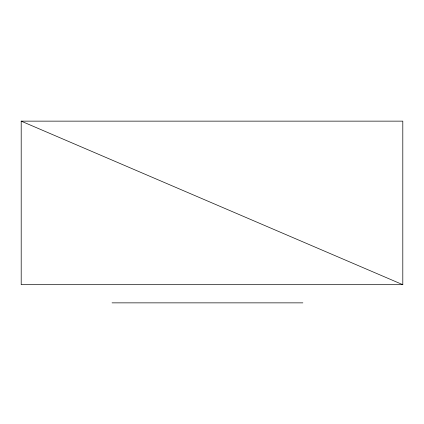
<?xml version="1.0" encoding="UTF-8"?>
<svg xmlns="http://www.w3.org/2000/svg" width="424" height="424" viewBox="0 0 424 424"><rect width="100%" height="100%" fill="white"/><g stroke="black" fill="none" stroke-linecap="round" stroke-linejoin="round"><path stroke-width="0.64" d="M21.2 121.142L402.8 121.142L402.8 284.684L21.2 284.684L21.2 121.142L402.8 284.684M112.058 302.858L302.858 302.858"/></g></svg>
